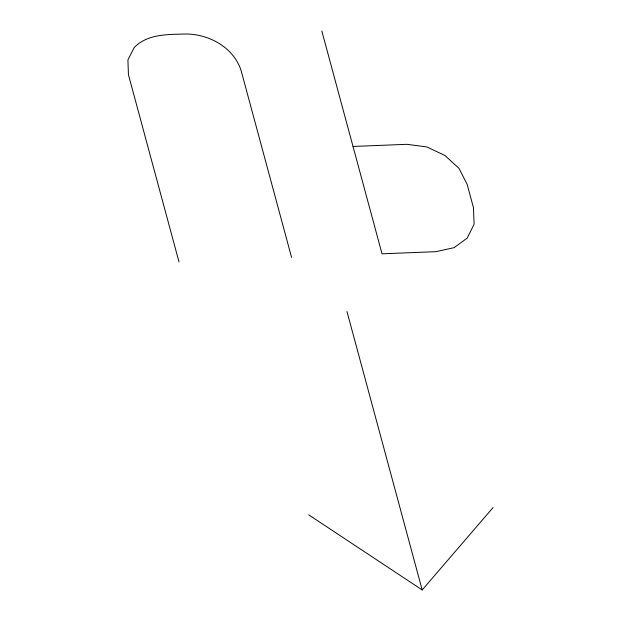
<?xml version="1.0" encoding="UTF-8"?>
<svg xmlns="http://www.w3.org/2000/svg" width="621" height="621" viewBox="0 0 621 621"><rect width="100%" height="100%" fill="white"/><g stroke="black" fill="none" stroke-linecap="round" stroke-linejoin="round"><path stroke-width="0.93" d="M308.73 514.848L422.187 589.95L493.09 507.528M353.015 146.455L406.957 144.313L426.875 146.96L444.915 155.467L459.004 168.353L467.194 184.445L473.458 207.655L474.095 224.204L467.233 238.076L454.083 247.67L435.958 251.676L382.024 253.81L321.841 31.05M346.96 311.494L422.187 589.95M291.583 257.405L241.026 70.266C233.341 47.406 209.494 34.279 186.222 33.992C168.283 34.559 147.845 33.612 134.245 47.468L127.91 59.911L128.446 74.737L178.995 261.876"/></g></svg>
